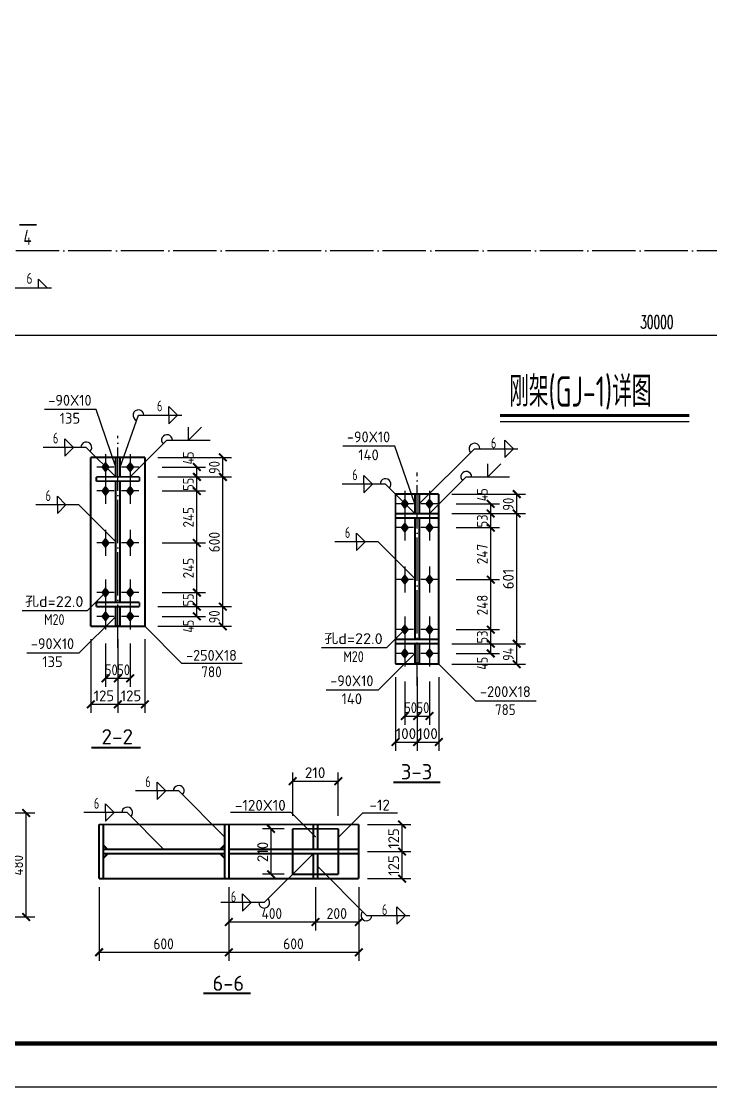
# Model space of a CAD drawing. Extents: x 14207793 to 14719554, y -1675802 to -1228715.
# Drawn here: x 14345333 to 14361255, y -1362692 to -1338099 of the extents above; entities that cross this region are included whole.
import ezdxf
from ezdxf.enums import TextEntityAlignment as Align

# ---------------------------------------------------------------- set-up
doc = ezdxf.new("R2010")
doc.units = 0
doc.header["$LTSCALE"] = 500
doc.header["$MEASUREMENT"] = 0
doc.linetypes.add('DOTE', pattern=[2.42, 2, -0.2, 0.02, -0.2])
doc.layers.get('0').update_dxf_attribs({"linetype": 'CONTINUOUS'})
doc.layers.get('DEFPOINTS').update_dxf_attribs({"color": 140, "linetype": 'CONTINUOUS'})
for name, color, linetype in [('10', 1, 'CONTINUOUS'), ('20', 2, 'CONTINUOUS'), ('AXIS', 3, 'CONTINUOUS'), ('DIM_SYMB', 3, 'CONTINUOUS'), ('DOTE', 8, 'DOTE'), ('PUB_TITLE', 4, 'CONTINUOUS'), ('尺寸标注', 253, 'CONTINUOUS'), ('水平标注', 2, 'CONTINUOUS'), ('焊缝标注', 253, 'CONTINUOUS'), ('编号标注', 253, 'CONTINUOUS'), ('螺栓孔标注', 7, 'CONTINUOUS'), ('钢板标注', 253, 'CONTINUOUS')]:
    doc.layers.add(name, color=color, linetype=linetype)
doc.styles.add('DIM_FONT', font='SIMPLEX.shx', dxfattribs={"width": 0.6})
doc.styles.get("Standard").update_dxf_attribs({"font": 'SYSZ.shx', "width": 0.75, "bigfont": 'SYFS.shx'})
doc.styles.add('TSSD_REIN', font='Tssdeng.shx', dxfattribs={"width": 0.65, "bigfont": 'hztxt.shx'})
doc.dimstyles.new('DIMN$0', dxfattribs={"dimtxt": 250, "dimasz": 0.8, "dimexe": 250, "dimexo": 300, "dimgap": 150, "dimtad": 1, "dimdec": 0, "dimzin": 0, "dimdsep": 46, "dimtxsty": 'DIM_FONT', "dimblk": '_DIMX', "dimcen": 0.09, "dimclrt": 7, "dimadec": 0, "dimazin": 0, "dimtfac": 1, "dimtdec": 0, "dimtix": 1, "dimtmove": 2, "dimatfit": 3, "dimldrblk": '_DIMX', "dimfxl": 0, "dimtolj": 1, "dimtzin": 0, "dimarcsym": 0})

# ---------------------------------------------------------------- blocks, each defined once
blk = doc.blocks.new('_DIMX')
blk.add_line((-150, 0), (150, 0))
at = {"const_width": 50}
blk.add_lwpolyline([(-70, -70), (70, 70)], dxfattribs=at)
blk = doc.blocks.new('*D1145')
at = {"layer": 'AXIS', "color": 3, "lineweight": -2}
for p, q in [((14343560, -1343677), (14343560, -1345443)), ((14376458, -1343698), (14376458, -1345443)), ((14343560, -1345343), (14376458, -1345343))]:
    blk.add_line(p, q, dxfattribs=at)
at = {"layer": 'DEFPOINTS', "color": 0}
for p in [(14343560, -1343377), (14376458, -1343398), (14376458, -1345343)]:
    blk.add_point(p, dxfattribs=at)
at = {"layer": 'AXIS', "color": 3, "lineweight": -2, "xscale": 0.5, "yscale": 0.5, "zscale": 0.5, "rotation": 180}
blk.add_blockref('_DIMX', (14343560, -1345343), dxfattribs=at)
at = {"layer": 'AXIS', "color": 3, "lineweight": -2, "xscale": 0.5, "yscale": 0.5, "zscale": 0.5}
blk.add_blockref('_DIMX', (14376458, -1345343), dxfattribs=at)
at = {"layer": 'AXIS', "color": 7, "insert": (14360009, -1345043), "char_height": 300, "attachment_point": 5, "style": 'DIM_FONT'}
blk.add_mtext('\\A1;30000', dxfattribs=at)

msp = doc.modelspace()

# ---------------------------------------------------------------- linework, layer by layer
at = {"layer": '10', "color": 253}
for p, q in [((14347277.5, -1348090), (14347277.5, -1348690)), ((14347847.5, -1348090), (14347847.5, -1348690)), ((14347477.5, -1348390), (14347077.5, -1348390)), ((14348047.5, -1348390), (14347647.5, -1348390)), ((14347277.5, -1348640), (14347277.5, -1349240)), ((14347847.5, -1348640), (14347847.5, -1349240)), ((14347477.5, -1348940), (14347077.5, -1348940)), ((14348047.5, -1348940), (14347647.5, -1348940)), ((14354190, -1348937.5), (14354190, -1349537.5)), ((14354760, -1348937.5), (14354760, -1349537.5)), ((14354390, -1349237.5), (14353990, -1349237.5)), ((14354960, -1349237.5), (14354560, -1349237.5)), ((14354190, -1349487.5), (14354190, -1350087.5)), ((14354760, -1349487.5), (14354760, -1350087.5)), ((14347277.5, -1349840), (14347277.5, -1350440)), ((14347847.5, -1349840), (14347847.5, -1350440)), ((14354390, -1349787.5), (14353990, -1349787.5)), ((14354960, -1349787.5), (14354560, -1349787.5)), ((14347477.5, -1350140), (14347077.5, -1350140)), ((14348047.5, -1350140), (14347647.5, -1350140)), ((14354190, -1350687.5), (14354190, -1351287.5)), ((14354760, -1350687.5), (14354760, -1351287.5)), ((14347277.5, -1350985), (14347277.5, -1351585)), ((14347847.5, -1350985), (14347847.5, -1351585)), ((14354390, -1350987.5), (14353990, -1350987.5)), ((14354960, -1350987.5), (14354560, -1350987.5)), ((14347477.5, -1351285), (14347077.5, -1351285)), ((14348047.5, -1351285), (14347647.5, -1351285)), ((14347277.5, -1351535), (14347277.5, -1352135)), ((14347847.5, -1351535), (14347847.5, -1352135)), ((14347477.5, -1351835), (14347077.5, -1351835)), ((14348047.5, -1351835), (14347647.5, -1351835)), ((14354190, -1351841.26), (14354190, -1352441.26)), ((14354760, -1351841.26), (14354760, -1352441.26)), ((14354390, -1352141.26), (14353990, -1352141.26)), ((14354960, -1352141.26), (14354560, -1352141.26)), ((14354190, -1352391.26), (14354190, -1352991.26)), ((14354760, -1352391.26), (14354760, -1352991.26)), ((14354390, -1352691.26), (14353990, -1352691.26)), ((14354960, -1352691.26), (14354560, -1352691.26))]:
    msp.add_line(p, q, dxfattribs=at)
at = {"layer": '10', "const_width": 45}
for points in [[(14345690, -1342797.54), (14345290, -1342797.54)], [(14346947.5, -1354867.5), (14348087.5, -1354867.5)], [(14353922.5, -1355665), (14355012.5, -1355665)], [(14349537.5, -1360540), (14350630, -1360540)]]:
    msp.add_lwpolyline(points, dxfattribs=at)
at = {"layer": '10', "color": 3, "const_width": 45}
for points in [[(14347062.5, -1348615), (14347062.5, -1348715)], [(14348062.5, -1348615), (14347062.5, -1348615)], [(14347062.5, -1348715), (14348062.5, -1348715)], [(14347512.5, -1351510), (14347512.5, -1348715)], [(14347612.5, -1351510), (14347612.5, -1348715)], [(14348062.5, -1348715), (14348062.5, -1348615)], [(14353975, -1349462.5), (14353975, -1349562.5)], [(14354975, -1349462.5), (14353975, -1349462.5)], [(14353975, -1349562.5), (14354975, -1349562.5)], [(14354425, -1352366.26), (14354425, -1349562.5)], [(14354525, -1352366.26), (14354525, -1349562.5)], [(14354975, -1349562.5), (14354975, -1349462.5)], [(14347062.5, -1351510), (14347062.5, -1351610)], [(14348062.5, -1351510), (14347062.5, -1351510)], [(14347062.5, -1351610), (14348062.5, -1351610)], [(14348062.5, -1351610), (14348062.5, -1351510)], [(14353975, -1352366.26), (14353975, -1352466.26)], [(14354975, -1352366.26), (14353975, -1352366.26)], [(14354975, -1352466.26), (14354975, -1352366.26)], [(14353975, -1352466.26), (14354975, -1352466.26)]]:
    msp.add_lwpolyline(points, dxfattribs=at)
at = {"layer": '10'}
for points in [[(14347277.5, -1348260), (14347177.5, -1348390), (14347377.5, -1348390), (14347277.5, -1348520)], [(14347847.5, -1348260), (14347747.5, -1348390), (14347947.5, -1348390), (14347847.5, -1348520)], [(14347277.5, -1348810), (14347177.5, -1348940), (14347377.5, -1348940), (14347277.5, -1349070)], [(14347847.5, -1348810), (14347747.5, -1348940), (14347947.5, -1348940), (14347847.5, -1349070)], [(14354190, -1349107.5), (14354090, -1349237.5), (14354290, -1349237.5), (14354190, -1349367.5)], [(14354760, -1349107.5), (14354660, -1349237.5), (14354860, -1349237.5), (14354760, -1349367.5)], [(14354190, -1349657.5), (14354090, -1349787.5), (14354290, -1349787.5), (14354190, -1349917.5)], [(14354760, -1349657.5), (14354660, -1349787.5), (14354860, -1349787.5), (14354760, -1349917.5)], [(14347277.5, -1350010), (14347177.5, -1350140), (14347377.5, -1350140), (14347277.5, -1350270)], [(14347847.5, -1350010), (14347747.5, -1350140), (14347947.5, -1350140), (14347847.5, -1350270)], [(14354190, -1350857.5), (14354090, -1350987.5), (14354290, -1350987.5), (14354190, -1351117.5)], [(14354760, -1350857.5), (14354660, -1350987.5), (14354860, -1350987.5), (14354760, -1351117.5)], [(14347277.5, -1351155), (14347177.5, -1351285), (14347377.5, -1351285), (14347277.5, -1351415)], [(14347847.5, -1351155), (14347747.5, -1351285), (14347947.5, -1351285), (14347847.5, -1351415)], [(14347277.5, -1351705), (14347177.5, -1351835), (14347377.5, -1351835), (14347277.5, -1351965)], [(14347847.5, -1351705), (14347747.5, -1351835), (14347947.5, -1351835), (14347847.5, -1351965)], [(14354190, -1352011.25), (14354090, -1352141.26), (14354290, -1352141.26), (14354190, -1352271.26)], [(14354760, -1352011.25), (14354660, -1352141.26), (14354860, -1352141.26), (14354760, -1352271.26)], [(14354190, -1352561.25), (14354090, -1352691.26), (14354290, -1352691.26), (14354190, -1352821.25)], [(14354760, -1352561.25), (14354660, -1352691.26), (14354860, -1352691.26), (14354760, -1352821.25)]]:
    msp.add_solid(points, dxfattribs=at)
at = {"layer": '20', "const_width": 45}
for points in [[(14346937.5, -1348165), (14346937.5, -1352065)], [(14348187.5, -1348165), (14346937.5, -1348165)], [(14347512.5, -1348165), (14347512.5, -1348615)], [(14347612.5, -1348165), (14347512.5, -1348165)], [(14347612.5, -1348615), (14347612.5, -1348165)], [(14348187.5, -1352065), (14348187.5, -1348165)], [(14347512.5, -1348615), (14347612.5, -1348615)], [(14353975, -1349012.5), (14353975, -1352937.5)], [(14354975, -1349012.5), (14353975, -1349012.5)], [(14354425, -1349012.5), (14354425, -1349462.5)], [(14354525, -1349012.5), (14354425, -1349012.5)], [(14354525, -1349462.5), (14354525, -1349012.5)], [(14354975, -1352937.5), (14354975, -1349012.5)], [(14354425, -1349462.5), (14354525, -1349462.5)], [(14347512.5, -1352060), (14347512.5, -1351610)], [(14347512.5, -1351610), (14347612.5, -1351610)], [(14347612.5, -1351610), (14347612.5, -1352060)], [(14346937.5, -1352065), (14348187.5, -1352065)], [(14347612.5, -1352060), (14347512.5, -1352060)], [(14354425, -1352916.26), (14354425, -1352466.26)], [(14354425, -1352466.26), (14354525, -1352466.26)], [(14354525, -1352466.26), (14354525, -1352916.26)], [(14353975, -1352937.5), (14354975, -1352937.5)], [(14354525, -1352916.26), (14354425, -1352916.26)]]:
    msp.add_lwpolyline(points, dxfattribs=at)
at = {"layer": 'DIM_SYMB', "const_width": 70}
msp.add_lwpolyline([(14356388.48, -1347196.08), (14360759.78, -1347196.08)], dxfattribs=at)
at = {"layer": 'DIM_SYMB'}
msp.add_lwpolyline([(14356392.66, -1347336.08), (14360759.78, -1347336.08)], dxfattribs=at)
at = {"layer": 'DOTE'}
for p, q in [((14376458.39, -1343397.55), (14341031.36, -1343397.55)), ((14347562.5, -1352565), (14347562.5, -1347665)), ((14354475, -1353437.5), (14354475, -1348512.5))]:
    msp.add_line(p, q, dxfattribs=at)
at = {"layer": 'PUB_TITLE'}
msp.add_lwpolyline([(14334617.5, -1362692.5), (14394017.5, -1362692.5), (14394017.5, -1320692.5), (14334617.5, -1320692.5)], close=True, dxfattribs=at)
at = {"layer": 'PUB_TITLE', "const_width": 100}
msp.add_lwpolyline([(14337117.5, -1361692.5), (14393017.5, -1361692.5), (14393017.5, -1321692.5), (14337117.5, -1321692.5)], close=True, dxfattribs=at)
at = {"layer": '尺寸标注'}
for p, q in [((14348487.5, -1348165), (14350187.5, -1348165)), ((14349987.5, -1348615), (14349987.5, -1348165)), ((14348587.5, -1348390), (14349587.5, -1348390)), ((14349387.5, -1348615), (14349387.5, -1348390)), ((14348487.5, -1348615), (14350187.5, -1348615)), ((14348487.5, -1348615), (14350187.5, -1348615)), ((14348587.5, -1348615), (14349587.5, -1348615)), ((14348587.5, -1348615), (14349587.5, -1348615)), ((14349387.5, -1348940), (14349387.5, -1348615)), ((14349987.5, -1351610), (14349987.5, -1348615)), ((14348587.5, -1348940), (14349587.5, -1348940)), ((14348587.5, -1348940), (14349587.5, -1348940)), ((14349387.5, -1350140), (14349387.5, -1348940)), ((14355275, -1349012.5), (14356975, -1349012.5)), ((14356775, -1349462.5), (14356775, -1349012.5)), ((14355375, -1349237.5), (14356375, -1349237.5)), ((14356175, -1349462.5), (14356175, -1349237.5)), ((14355275, -1349462.5), (14356975, -1349462.5)), ((14355275, -1349462.5), (14356975, -1349462.5)), ((14355375, -1349462.5), (14356375, -1349462.5)), ((14355375, -1349462.5), (14356375, -1349462.5)), ((14356175, -1349787.5), (14356175, -1349462.5)), ((14356775, -1352466.26), (14356775, -1349462.5)), ((14355375, -1349787.5), (14356375, -1349787.5)), ((14355375, -1349787.5), (14356375, -1349787.5)), ((14356175, -1350987.5), (14356175, -1349787.5)), ((14348587.5, -1350140), (14349587.5, -1350140)), ((14348587.5, -1350140), (14349587.5, -1350140)), ((14349387.5, -1351285), (14349387.5, -1350140)), ((14355375, -1350987.5), (14356375, -1350987.5)), ((14355375, -1350987.5), (14356375, -1350987.5)), ((14356175, -1352141.26), (14356175, -1350987.5)), ((14348587.5, -1351285), (14349587.5, -1351285)), ((14348587.5, -1351285), (14349587.5, -1351285)), ((14349387.5, -1351610), (14349387.5, -1351285)), ((14348487.5, -1351610), (14350187.5, -1351610)), ((14348487.5, -1351610), (14350187.5, -1351610)), ((14348587.5, -1351610), (14349587.5, -1351610)), ((14348587.5, -1351610), (14349587.5, -1351610)), ((14349387.5, -1351835), (14349387.5, -1351610)), ((14349987.5, -1352065), (14349987.5, -1351610)), ((14348587.5, -1351835), (14349587.5, -1351835)), ((14348487.5, -1352065), (14350187.5, -1352065)), ((14346937.5, -1352365), (14346937.5, -1354065)), ((14347562.5, -1352365), (14347562.5, -1354065)), ((14347562.5, -1352365), (14347562.5, -1354065)), ((14348187.5, -1352365), (14348187.5, -1354065)), ((14355375, -1352141.26), (14356375, -1352141.26)), ((14355375, -1352141.26), (14356375, -1352141.26)), ((14356175, -1352466.26), (14356175, -1352141.26)), ((14347277.5, -1352465), (14347277.5, -1353465)), ((14347562.5, -1352465), (14347562.5, -1353465)), ((14347562.5, -1352465), (14347562.5, -1353465)), ((14347847.5, -1352465), (14347847.5, -1353465)), ((14355275, -1352466.26), (14356975, -1352466.26)), ((14355275, -1352466.26), (14356975, -1352466.26)), ((14355375, -1352466.26), (14356375, -1352466.26)), ((14355375, -1352466.26), (14356375, -1352466.26)), ((14356175, -1352691.26), (14356175, -1352466.26)), ((14356775, -1352937.5), (14356775, -1352466.26)), ((14355375, -1352691.26), (14356375, -1352691.26)), ((14355275, -1352937.5), (14356975, -1352937.5)), ((14347277.5, -1353265), (14347562.5, -1353265)), ((14347562.5, -1353265), (14347847.5, -1353265)), ((14353975, -1353237.5), (14353975, -1354937.5)), ((14354190, -1353337.5), (14354190, -1354337.5)), ((14354475, -1353237.5), (14354475, -1354937.5)), ((14354475, -1353237.5), (14354475, -1354937.5)), ((14354475, -1353337.5), (14354475, -1354337.5)), ((14354475, -1353337.5), (14354475, -1354337.5)), ((14354760, -1353337.5), (14354760, -1354337.5)), ((14354975, -1353237.5), (14354975, -1354937.5)), ((14346937.5, -1353865), (14347562.5, -1353865)), ((14347562.5, -1353865), (14348187.5, -1353865)), ((14354190, -1354137.5), (14354475, -1354137.5)), ((14354475, -1354137.5), (14354760, -1354137.5)), ((14353975, -1354737.5), (14354475, -1354737.5)), ((14354475, -1354737.5), (14354975, -1354737.5)), ((14351602.5, -1356440), (14351602.5, -1355440)), ((14352652.5, -1356440), (14352652.5, -1355440)), ((14351602.5, -1355640), (14352652.5, -1355640)), ((14344645, -1356372.5), (14345645, -1356372.5)), ((14345445, -1358772.5), (14345445, -1356372.5)), ((14351402.5, -1356740), (14350902.5, -1356740)), ((14351102.5, -1357790), (14351102.5, -1356740)), ((14353327.5, -1356640), (14354327.5, -1356640)), ((14354127.5, -1357265), (14354127.5, -1356640)), ((14353327.5, -1357265), (14354327.5, -1357265)), ((14353327.5, -1357265), (14354327.5, -1357265)), ((14354127.5, -1357890), (14354127.5, -1357265)), ((14351402.5, -1357790), (14350902.5, -1357790)), ((14353327.5, -1357890), (14354327.5, -1357890)), ((14347127.5, -1358090), (14347127.5, -1359790)), ((14350127.5, -1358090), (14350127.5, -1359790)), ((14350127.5, -1358090), (14350127.5, -1359790)), ((14350127.5, -1358090), (14350127.5, -1359090)), ((14352127.5, -1358090), (14352127.5, -1359090)), ((14352127.5, -1358090), (14352127.5, -1359090)), ((14353127.5, -1358090), (14353127.5, -1359790)), ((14353127.5, -1358090), (14353127.5, -1359090)), ((14344645, -1358772.5), (14345645, -1358772.5)), ((14350127.5, -1358890), (14352127.5, -1358890)), ((14352127.5, -1358890), (14353127.5, -1358890)), ((14347127.5, -1359590), (14350127.5, -1359590)), ((14350127.5, -1359590), (14353127.5, -1359590))]:
    msp.add_line(p, q, dxfattribs=at)
at = {"layer": '尺寸标注', "const_width": 45}
for points in [[(14349899.11, -1348076.61), (14350075.89, -1348253.39)], [(14349299.11, -1348301.61), (14349475.89, -1348478.39)], [(14349299.11, -1348526.61), (14349475.89, -1348703.39)], [(14349299.11, -1348526.61), (14349475.89, -1348703.39)], [(14349899.11, -1348526.61), (14350075.89, -1348703.39)], [(14349899.11, -1348526.61), (14350075.89, -1348703.39)], [(14349299.11, -1348851.61), (14349475.89, -1349028.39)], [(14349299.11, -1348851.61), (14349475.89, -1349028.39)], [(14356686.61, -1348924.11), (14356863.39, -1349100.89)], [(14356086.61, -1349149.11), (14356263.39, -1349325.89)], [(14356086.61, -1349374.11), (14356263.39, -1349550.89)], [(14356086.61, -1349374.11), (14356263.39, -1349550.89)], [(14356686.61, -1349374.11), (14356863.39, -1349550.89)], [(14356686.61, -1349374.11), (14356863.39, -1349550.89)], [(14356086.61, -1349699.11), (14356263.39, -1349875.89)], [(14356086.61, -1349699.11), (14356263.39, -1349875.89)], [(14349299.11, -1350051.61), (14349475.89, -1350228.39)], [(14349299.11, -1350051.61), (14349475.89, -1350228.39)], [(14356086.61, -1350899.11), (14356263.39, -1351075.89)], [(14356086.61, -1350899.11), (14356263.39, -1351075.89)], [(14349299.11, -1351196.61), (14349475.89, -1351373.39)], [(14349299.11, -1351196.61), (14349475.89, -1351373.39)], [(14349299.11, -1351521.61), (14349475.89, -1351698.39)], [(14349299.11, -1351521.61), (14349475.89, -1351698.39)], [(14349899.11, -1351521.61), (14350075.89, -1351698.39)], [(14349899.11, -1351521.61), (14350075.89, -1351698.39)], [(14349299.11, -1351746.61), (14349475.89, -1351923.39)], [(14349899.11, -1351976.61), (14350075.89, -1352153.39)], [(14356086.61, -1352052.87), (14356263.39, -1352229.64)], [(14356086.61, -1352052.87), (14356263.39, -1352229.64)], [(14356086.61, -1352377.87), (14356263.39, -1352554.64)], [(14356086.61, -1352377.87), (14356263.39, -1352554.64)], [(14356686.61, -1352377.87), (14356863.39, -1352554.64)], [(14356686.61, -1352377.87), (14356863.39, -1352554.64)], [(14356086.61, -1352602.87), (14356263.39, -1352779.64)], [(14356686.61, -1352849.11), (14356863.39, -1353025.89)], [(14347189.11, -1353353.39), (14347365.89, -1353176.61)], [(14347474.11, -1353353.39), (14347650.89, -1353176.61)], [(14347474.11, -1353353.39), (14347650.89, -1353176.61)], [(14347759.11, -1353353.39), (14347935.89, -1353176.61)], [(14346849.11, -1353953.39), (14347025.89, -1353776.61)], [(14347474.11, -1353953.39), (14347650.89, -1353776.61)], [(14347474.11, -1353953.39), (14347650.89, -1353776.61)], [(14348099.11, -1353953.39), (14348275.89, -1353776.61)], [(14354101.61, -1354225.89), (14354278.39, -1354049.11)], [(14354386.61, -1354225.89), (14354563.39, -1354049.11)], [(14354386.61, -1354225.89), (14354563.39, -1354049.11)], [(14354671.61, -1354225.89), (14354848.39, -1354049.11)], [(14353886.61, -1354825.89), (14354063.39, -1354649.11)], [(14354386.61, -1354825.89), (14354563.39, -1354649.11)], [(14354386.61, -1354825.89), (14354563.39, -1354649.11)], [(14354886.61, -1354825.89), (14355063.39, -1354649.11)], [(14351514.12, -1355728.39), (14351690.89, -1355551.61)], [(14352564.12, -1355728.39), (14352740.89, -1355551.61)], [(14345356.62, -1356284.11), (14345533.39, -1356460.89)], [(14354039.12, -1356551.61), (14354215.89, -1356728.39)], [(14351014.12, -1356651.61), (14351190.89, -1356828.39)], [(14354039.12, -1357176.61), (14354215.89, -1357353.39)], [(14354039.12, -1357176.61), (14354215.89, -1357353.39)], [(14351014.12, -1357701.61), (14351190.89, -1357878.39)], [(14354039.12, -1357801.61), (14354215.89, -1357978.39)], [(14345356.62, -1358684.11), (14345533.39, -1358860.89)], [(14350039.12, -1358978.39), (14350215.89, -1358801.61)], [(14352039.12, -1358978.39), (14352215.89, -1358801.61)], [(14352039.12, -1358978.39), (14352215.89, -1358801.61)], [(14353039.12, -1358978.39), (14353215.89, -1358801.61)], [(14347039.12, -1359678.39), (14347215.89, -1359501.61)], [(14350039.12, -1359678.39), (14350215.89, -1359501.61)], [(14350039.12, -1359678.39), (14350215.89, -1359501.61)], [(14353039.12, -1359678.39), (14353215.89, -1359501.61)]]:
    msp.add_lwpolyline(points, dxfattribs=at)
at = {"layer": '尺寸标注', "color": 3, "const_width": 45}
for points in [[(14347127.5, -1356640), (14347127.5, -1357890)], [(14347227.5, -1356640), (14347127.5, -1356640)], [(14347227.5, -1357890), (14347227.5, -1356640)], [(14350027.5, -1356640), (14350027.5, -1357890)], [(14350127.5, -1356640), (14350027.5, -1356640)], [(14350127.5, -1357890), (14350127.5, -1356640)], [(14347227.5, -1357215), (14350027.5, -1357215)], [(14347227.5, -1357315), (14350027.5, -1357315)], [(14347127.5, -1357890), (14347227.5, -1357890)], [(14350027.5, -1357890), (14350127.5, -1357890)]]:
    msp.add_lwpolyline(points, dxfattribs=at)
at = {"layer": '焊缝标注'}
for p, q in [((14345031.16, -1344248.43), (14346031.16, -1344248.43)), ((14345731.16, -1344248.43), (14345731.16, -1344048.43)), ((14345731.16, -1344048.43), (14345931.16, -1344248.43)), ((14347612.5, -1348390), (14348037.87, -1347193.57)), ((14348037.87, -1347193.57), (14349037.87, -1347193.57)), ((14348737.87, -1347193.57), (14348737.87, -1346993.57)), ((14348737.87, -1346993.57), (14348937.87, -1347193.57)), ((14348737.87, -1347193.57), (14348737.87, -1347393.57)), ((14348737.87, -1347393.57), (14348937.87, -1347193.57)), ((14349196.37, -1347766.81), (14349496.37, -1347466.81)), ((14349196.37, -1347766.81), (14349196.37, -1347466.81)), ((14346834.49, -1347935.37), (14345834.49, -1347935.37)), ((14346334.49, -1347935.37), (14346334.49, -1347735.37)), ((14346534.49, -1347935.37), (14346334.49, -1347735.37)), ((14346334.49, -1347935.37), (14346334.49, -1348135.37)), ((14346534.49, -1347935.37), (14346334.49, -1348135.37)), ((14347512.5, -1348615), (14346834.49, -1347935.37)), ((14347847.5, -1348615), (14348696.37, -1347766.81)), ((14348696.37, -1347766.81), (14349696.37, -1347766.81)), ((14356498.3, -1347965.21), (14356498.3, -1347765.21)), ((14356498.3, -1347765.21), (14356698.3, -1347965.21)), ((14354525, -1349237.5), (14355798.3, -1347965.21)), ((14355798.3, -1347965.21), (14356798.3, -1347965.21)), ((14356498.3, -1347965.21), (14356498.3, -1348165.21)), ((14356498.3, -1348165.21), (14356698.3, -1347965.21)), ((14356108.86, -1348614.31), (14356408.86, -1348314.31)), ((14356108.86, -1348614.31), (14356108.86, -1348314.31)), ((14353246.99, -1348782.87), (14353246.99, -1348582.87)), ((14353446.99, -1348782.87), (14353246.99, -1348582.87)), ((14354760, -1349462.5), (14355608.86, -1348614.31)), ((14355608.86, -1348614.31), (14356608.86, -1348614.31)), ((14353746.99, -1348782.87), (14352746.99, -1348782.87)), ((14353246.99, -1348782.87), (14353246.99, -1348982.87)), ((14353446.99, -1348782.87), (14353246.99, -1348982.87)), ((14354425, -1349462.5), (14353746.99, -1348782.87)), ((14346164.99, -1349262.96), (14346164.99, -1349062.96)), ((14346364.99, -1349262.96), (14346164.99, -1349062.96)), ((14346664.99, -1349262.96), (14345664.99, -1349262.96)), ((14346164.99, -1349262.96), (14346164.99, -1349462.96)), ((14346364.99, -1349262.96), (14346164.99, -1349462.96)), ((14347512.5, -1350112.5), (14346664.99, -1349262.96)), ((14353077.49, -1350114.84), (14353077.49, -1349914.84)), ((14353277.49, -1350114.84), (14353077.49, -1349914.84)), ((14353577.49, -1350114.84), (14352577.49, -1350114.84)), ((14353077.49, -1350114.84), (14353077.49, -1350314.84)), ((14353277.49, -1350114.84), (14353077.49, -1350314.84)), ((14354425, -1350964.38), (14353577.49, -1350114.84)), ((14348468.11, -1355865.57), (14348468.11, -1355665.57)), ((14348668.11, -1355865.57), (14348468.11, -1355665.57)), ((14348968.11, -1355865.57), (14347968.11, -1355865.57)), ((14348468.11, -1355865.57), (14348468.11, -1356065.57)), ((14348668.11, -1355865.57), (14348468.11, -1356065.57)), ((14350027.5, -1356927.5), (14348968.11, -1355865.57)), ((14347279.99, -1356365.46), (14347279.99, -1356165.46)), ((14347479.99, -1356365.46), (14347279.99, -1356165.46)), ((14347779.99, -1356365.46), (14346779.99, -1356365.46)), ((14347279.99, -1356365.46), (14347279.99, -1356565.46)), ((14347479.99, -1356365.46), (14347279.99, -1356565.46)), ((14348627.5, -1357215), (14347779.99, -1356365.46)), ((14352077.5, -1357315), (14350943.88, -1358444.12)), ((14352177.5, -1357602.5), (14353305.71, -1358737.02)), ((14350443.88, -1358444.12), (14350443.88, -1358244.12)), ((14350643.88, -1358444.12), (14350443.88, -1358244.12)), ((14350943.88, -1358444.12), (14349943.88, -1358444.12)), ((14350443.88, -1358444.12), (14350443.88, -1358644.12)), ((14350643.88, -1358444.12), (14350443.88, -1358644.12)), ((14353305.71, -1358737.02), (14354305.71, -1358737.02)), ((14354005.71, -1358737.02), (14354005.71, -1358537.02)), ((14354005.71, -1358537.02), (14354205.71, -1358737.02)), ((14354005.71, -1358737.02), (14354005.71, -1358937.02)), ((14354005.71, -1358937.02), (14354205.71, -1358737.02))]:
    msp.add_line(p, q, dxfattribs=at)
at = {"layer": '焊缝标注', "color": 2, "const_width": 45}
for points in [[(14352077.5, -1356640), (14352177.5, -1356640)], [(14352077.5, -1357215), (14352077.5, -1356640)], [(14352177.5, -1357215), (14352177.5, -1356640)], [(14350127.5, -1357215), (14353127.5, -1357215)], [(14350127.5, -1357315), (14353127.5, -1357315)], [(14352077.5, -1357315), (14352077.5, -1357890)], [(14352177.5, -1357315), (14352177.5, -1357890)], [(14352077.5, -1357890), (14352177.5, -1357890)]]:
    msp.add_lwpolyline(points, dxfattribs=at)
at = {"layer": '焊缝标注'}
for centre, start, end in [((14348037.87, -1347193.57), 0, 250.428016), ((14348696.37, -1347766.81), 0, 224.977194), ((14346834.49, -1347935.37), 314.931548, 180.000005), ((14355798.3, -1347965.21), 0, 224.977194), ((14353746.99, -1348782.87), 314.931548, 180.000005), ((14355608.86, -1348614.31), 0, 224.977194), ((14348968.11, -1355865.57), 314.931578, 180.000005), ((14347779.99, -1356365.46), 314.931548, 180.000005), ((14350943.88, -1358444.12), 179.999995, 44.885934), ((14353305.71, -1358737.02), 134.840326, 0)]:
    msp.add_arc(centre, 125, start, end, dxfattribs=at)
for points in [[(14347612.5, -1348390), (14347660.13, -1348300.8), (14347631.87, -1348290.75)], [(14347512.5, -1348615), (14347452.49, -1348533.61), (14347431.26, -1348554.8)], [(14347847.5, -1348615), (14347928.84, -1348554.93), (14347907.64, -1348533.71)], [(14354525, -1349237.5), (14354606.34, -1349177.43), (14354585.14, -1349156.21)], [(14354425, -1349462.5), (14354364.99, -1349381.11), (14354343.76, -1349402.3)], [(14354760, -1349462.5), (14354841.34, -1349402.43), (14354820.13, -1349381.21)], [(14347512.5, -1350112.5), (14347452.49, -1350031.11), (14347431.26, -1350052.3)], [(14354425, -1350964.38), (14354364.99, -1350882.99), (14354343.76, -1350904.18)], [(14350027.5, -1356927.5), (14349967.49, -1356846.11), (14349946.26, -1356867.3)], [(14348627.5, -1357215), (14348567.49, -1357133.61), (14348546.26, -1357154.8)], [(14352077.5, -1357315), (14351996.06, -1357374.94), (14352017.24, -1357396.2)], [(14352177.5, -1357602.5), (14352237.38, -1357683.99), (14352258.65, -1357662.83)]]:
    msp.add_solid(points, dxfattribs=at)
at = {"layer": '编号标注', "const_width": 10}
for points in [[(14346942.5, -1350115, 1), (14346932.5, -1350115, 1), (14346942.5, -1350115, 1)], [(14353980, -1350975, 1), (14353970, -1350975, 1), (14353980, -1350975, 1)]]:
    msp.add_lwpolyline(points, format="xyb", dxfattribs=at)
at = {"layer": '编号标注', "color": 2, "const_width": 45}
for points in [[(14347227.5, -1356640), (14350027.5, -1356640)], [(14350127.5, -1357890), (14350127.5, -1356640)], [(14350127.5, -1356640), (14353127.5, -1356640)], [(14351602.5, -1356740), (14351602.5, -1357790)], [(14352652.5, -1356740), (14351602.5, -1356740)], [(14352652.5, -1357790), (14352652.5, -1356740)], [(14353127.5, -1356640), (14353127.5, -1357890)], [(14347227.5, -1357115), (14347327.5, -1357215)], [(14347227.5, -1357415), (14347327.5, -1357315)], [(14350027.5, -1357115), (14349927.5, -1357215)], [(14350027.5, -1357415), (14349927.5, -1357315)], [(14351602.5, -1357790), (14352652.5, -1357790)], [(14347227.5, -1357890), (14350027.5, -1357890)], [(14353127.5, -1357890), (14350127.5, -1357890)]]:
    msp.add_lwpolyline(points, dxfattribs=at)
at = {"layer": '螺栓孔标注'}
for p, q in [((14347277.5, -1351285), (14346852.39, -1351708.42)), ((14346852.39, -1351708.42), (14345352.39, -1351708.42)), ((14354190, -1352141.26), (14353764.89, -1352564.67)), ((14353764.89, -1352564.67), (14352264.89, -1352564.67))]:
    msp.add_line(p, q, dxfattribs=at)
at = {"layer": '螺栓孔标注', "const_width": 10}
for points in [[(14347282.5, -1351285, 1), (14347272.5, -1351285, 1), (14347282.5, -1351285, 1)], [(14354195, -1352141.26, 1), (14354185, -1352141.26, 1), (14354195, -1352141.26, 1)]]:
    msp.add_lwpolyline(points, format="xyb", dxfattribs=at)
at = {"layer": '钢板标注'}
for p, q in [((14347064.73, -1347061.63), (14345864.73, -1347061.63)), ((14347512.5, -1348390), (14347064.73, -1347061.63)), ((14353961.34, -1347907.41), (14352761.34, -1347907.41)), ((14354425, -1349237.5), (14353961.34, -1347907.41)), ((14347512.5, -1351835), (14346662.29, -1352681.84)), ((14348187.5, -1352065), (14349033.66, -1352915.89)), ((14346662.29, -1352681.84), (14345462.28, -1352681.84)), ((14354425, -1352691.26), (14353574.78, -1353538.09)), ((14349033.66, -1352915.89), (14350433.66, -1352915.89)), ((14354975, -1352937.5), (14355821.16, -1353788.39)), ((14353574.78, -1353538.09), (14352374.78, -1353538.09)), ((14355821.16, -1353788.39), (14357221.16, -1353788.39)), ((14351562.49, -1356361.14), (14350162.49, -1356361.14)), ((14352127.5, -1356927.5), (14351562.49, -1356361.14)), ((14352652.5, -1356940), (14353218.41, -1356374.54)), ((14353218.41, -1356374.54), (14354018.41, -1356374.54))]:
    msp.add_line(p, q, dxfattribs=at)
at = {"layer": '钢板标注', "const_width": 10}
for points in [[(14347517.5, -1348390, 1), (14347507.5, -1348390, 1), (14347517.5, -1348390, 1)], [(14354430, -1349237.5, 1), (14354420, -1349237.5, 1), (14354430, -1349237.5, 1)], [(14347517.5, -1351835, 1), (14347507.5, -1351835, 1), (14347517.5, -1351835, 1)], [(14348192.5, -1352065, 1), (14348182.5, -1352065, 1), (14348192.5, -1352065, 1)], [(14354430, -1352691.26, 1), (14354420, -1352691.26, 1), (14354430, -1352691.26, 1)], [(14354980, -1352937.5, 1), (14354970, -1352937.5, 1), (14354980, -1352937.5, 1)], [(14352132.5, -1356927.5, 1), (14352122.5, -1356927.5, 1), (14352132.5, -1356927.5, 1)], [(14352657.5, -1356940, 1), (14352647.5, -1356940, 1), (14352657.5, -1356940, 1)]]:
    msp.add_lwpolyline(points, format="xyb", dxfattribs=at)

# ---------------------------------------------------------------- texts
at = {"layer": '10'}
for s, width, p, p2 in [('4', 0.756, (14345382, -1343262.04), (14345571, -1343262.04)), ('2-2', 0.728999, (14347184.5, -1354789.5), (14347913.5, -1354789.5)), ('3-3', 0.729001, (14354097, -1355597), (14354826, -1355597)), ('6-6', 0.74136, (14349749.5, -1360479.5), (14350478.5, -1360479.5))]:
    msp.add_text(s, height=350, dxfattribs=dict(at, width=width)).set_placement(p, p2, align=Align.FIT)
at = {"layer": '尺寸标注'}
for s, width, p, p2 in [('45', 0.735, (14349317.5, -1348328.75), (14349317.5, -1348031.25)), ('90', 0.735, (14349917.5, -1348547.5), (14349917.5, -1348250)), ('55', 0.735, (14349317.5, -1348935), (14349317.5, -1348637.5)), ('45', 0.735, (14356105, -1349176.25), (14356105, -1348878.75)), ('90', 0.735, (14356705, -1349395), (14356705, -1349097.5)), ('245', 0.735, (14349317.5, -1349785), (14349317.5, -1349312.5)), ('53', 0.735002, (14356105, -1349782.5), (14356105, -1349485)), ('600', 0.735, (14349917.5, -1350357.5), (14349917.5, -1349885)), ('247', 0.735, (14356105, -1350632.5), (14356105, -1350160)), ('245', 0.735, (14349317.5, -1350957.5), (14349317.5, -1350485)), ('601', 0.882, (14356705, -1351209.38), (14356705, -1350736.88)), ('55', 0.735001, (14349317.5, -1351605), (14349317.5, -1351307.5)), ('248', 0.735, (14356105, -1351809.38), (14356105, -1351336.88)), ('90', 0.735001, (14349917.5, -1351995), (14349917.5, -1351697.5)), ('45', 0.735001, (14349317.5, -1352211.25), (14349317.5, -1351913.75)), ('53', 0.735, (14356105, -1352461.25), (14356105, -1352163.76)), ('94', 0.714001, (14356705, -1352859.38), (14356705, -1352561.88)), ('45', 0.735, (14356105, -1353067.5), (14356105, -1352770.01)), ('125', 0.793798, (14354057.5, -1357197.5), (14354057.5, -1356725)), ('210', 0.793798, (14351032.5, -1357510), (14351032.5, -1357037.5)), ('480', 0.735, (14345375, -1357817.5), (14345375, -1357345)), ('125', 0.793798, (14354057.5, -1357822.5), (14354057.5, -1357350))]:
    msp.add_text(s, height=250, rotation=90, dxfattribs=dict(at, width=width)).set_placement(p, p2, align=Align.FIT)
for s, width, p, p2 in [('50', 0.735002, (14347262.5, -1353195), (14347560, -1353195)), ('50', 0.734998, (14347547.5, -1353195), (14347845, -1353195)), ('125', 0.793798, (14347005, -1353795), (14347477.5, -1353795)), ('125', 0.793798, (14347630, -1353795), (14348102.5, -1353795)), ('50', 0.735002, (14354175, -1354067.5), (14354472.5, -1354067.5)), ('50', 0.735002, (14354460, -1354067.5), (14354757.5, -1354067.5)), ('100', 0.793801, (14353980, -1354667.5), (14354452.5, -1354667.5)), ('100', 0.793801, (14354480, -1354667.5), (14354952.5, -1354667.5)), ('210', 0.793806, (14351882.5, -1355570), (14352355, -1355570)), ('400', 0.735006, (14350882.5, -1358820), (14351355, -1358820)), ('200', 0.735006, (14352382.5, -1358820), (14352855, -1358820)), ('600', 0.735006, (14348382.5, -1359520), (14348855, -1359520)), ('600', 0.735006, (14351382.5, -1359520), (14351855, -1359520))]:
    msp.add_text(s, height=250, dxfattribs=dict(at, width=width)).set_placement(p, p2, align=Align.FIT)
at = {"layer": '水平标注', "style": 'TSSD_REIN', "width": 0.65}
msp.add_text('刚架(GJ-1)详图', height=700, dxfattribs=at).set_placement((14356600, -1346995))
at = {"layer": '焊缝标注'}
for width, p, p2 in [(0.904614, (14345451.16, -1344158.43), (14345591.16, -1344158.43)), (0.791542, (14348467.87, -1347103.57), (14348590.37, -1347103.57)), (0.791537, (14346064.49, -1347845.37), (14346186.99, -1347845.37)), (0.791542, (14356180.8, -1347955.22), (14356303.3, -1347955.22)), (0.791523, (14352976.99, -1348692.87), (14353099.49, -1348692.87)), (0.791537, (14345894.99, -1349172.96), (14346017.49, -1349172.96)), (0.791542, (14352807.49, -1350024.84), (14352929.99, -1350024.84)), (0.791562, (14348198.11, -1355775.57), (14348320.61, -1355775.57)), (0.791562, (14347009.98, -1356275.46), (14347132.49, -1356275.46)), (0.791523, (14350173.88, -1358429.12), (14350296.38, -1358429.12)), (0.791523, (14353663.22, -1358729.52), (14353785.71, -1358729.52))]:
    msp.add_text('6', height=250, dxfattribs=dict(at, width=width)).set_placement(p, p2, align=Align.FIT)
at = {"layer": '螺栓孔标注'}
for s, width, p, p2 in [('孔d=22.0', 0.842187, (14345419.89, -1351618.42), (14346767.39, -1351618.42)), ('M20', 0.68431, (14345857.39, -1352033.42), (14346329.89, -1352033.42)), ('孔d=22.0', 0.842188, (14352332.39, -1352474.67), (14353679.89, -1352474.67)), ('M20', 0.684311, (14352769.89, -1352889.67), (14353242.39, -1352889.67))]:
    msp.add_text(s, height=250, dxfattribs=dict(at, width=width)).set_placement(p, p2, align=Align.FIT)
at = {"layer": '钢板标注'}
for s, width, p, p2 in [('-90X10', 0.722327, (14345957.23, -1346971.63), (14346954.73, -1346971.63)), ('135', 0.793801, (14346219.73, -1347386.63), (14346692.23, -1347386.63)), ('-90X10', 0.722328, (14352853.84, -1347817.41), (14353851.34, -1347817.41)), ('140', 0.793796, (14353116.34, -1348232.41), (14353588.84, -1348232.41)), ('-90X10', 0.722327, (14345554.79, -1352591.84), (14346552.28, -1352591.84)), ('-250X18', 0.724192, (14349138.66, -1352860.89), (14350311.16, -1352860.89)), ('135', 0.7938, (14345817.29, -1353006.84), (14346289.78, -1353006.84)), ('780', 0.735001, (14349488.66, -1353240.89), (14349961.16, -1353240.89)), ('-90X10', 0.722326, (14352467.28, -1353448.09), (14353464.78, -1353448.09)), ('140', 0.793796, (14352729.78, -1353863.09), (14353202.28, -1353863.09)), ('-200X18', 0.724192, (14355926.16, -1353698.39), (14357098.66, -1353698.39)), ('785', 0.735001, (14356276.16, -1354113.39), (14356748.66, -1354113.39)), ('-120X10', 0.746135, (14350267.49, -1356321.14), (14351439.99, -1356321.14)), ('-12', 0.708746, (14353373.41, -1356317.04), (14353845.91, -1356317.04))]:
    msp.add_text(s, height=250, dxfattribs=dict(at, width=width)).set_placement(p, p2, align=Align.FIT)

# ---------------------------------------------------------------- dimensions: what is measured, and where the dimension line sits
at = {"layer": 'AXIS'}
dim = msp.add_linear_dim(base=(14376458.39, -1345342.91), p1=(14343560, -1343376.66), p2=(14376458.39, -1343397.55), text='30000', dimstyle='DIMN$0', override={"dimtxt": 300, "dimasz": 0.5, "dimexe": 100, "dimdle": 0.6, "dimclrd": 3, "dimclre": 3, "dimtfac": 3.036}, dxfattribs=at)
dim.commit()
dim.dimension.update_dxf_attribs({"geometry": '*D1145', "text_midpoint": (14360009.19, -1345042.91)})

doc.saveas('drawing.dxf')
